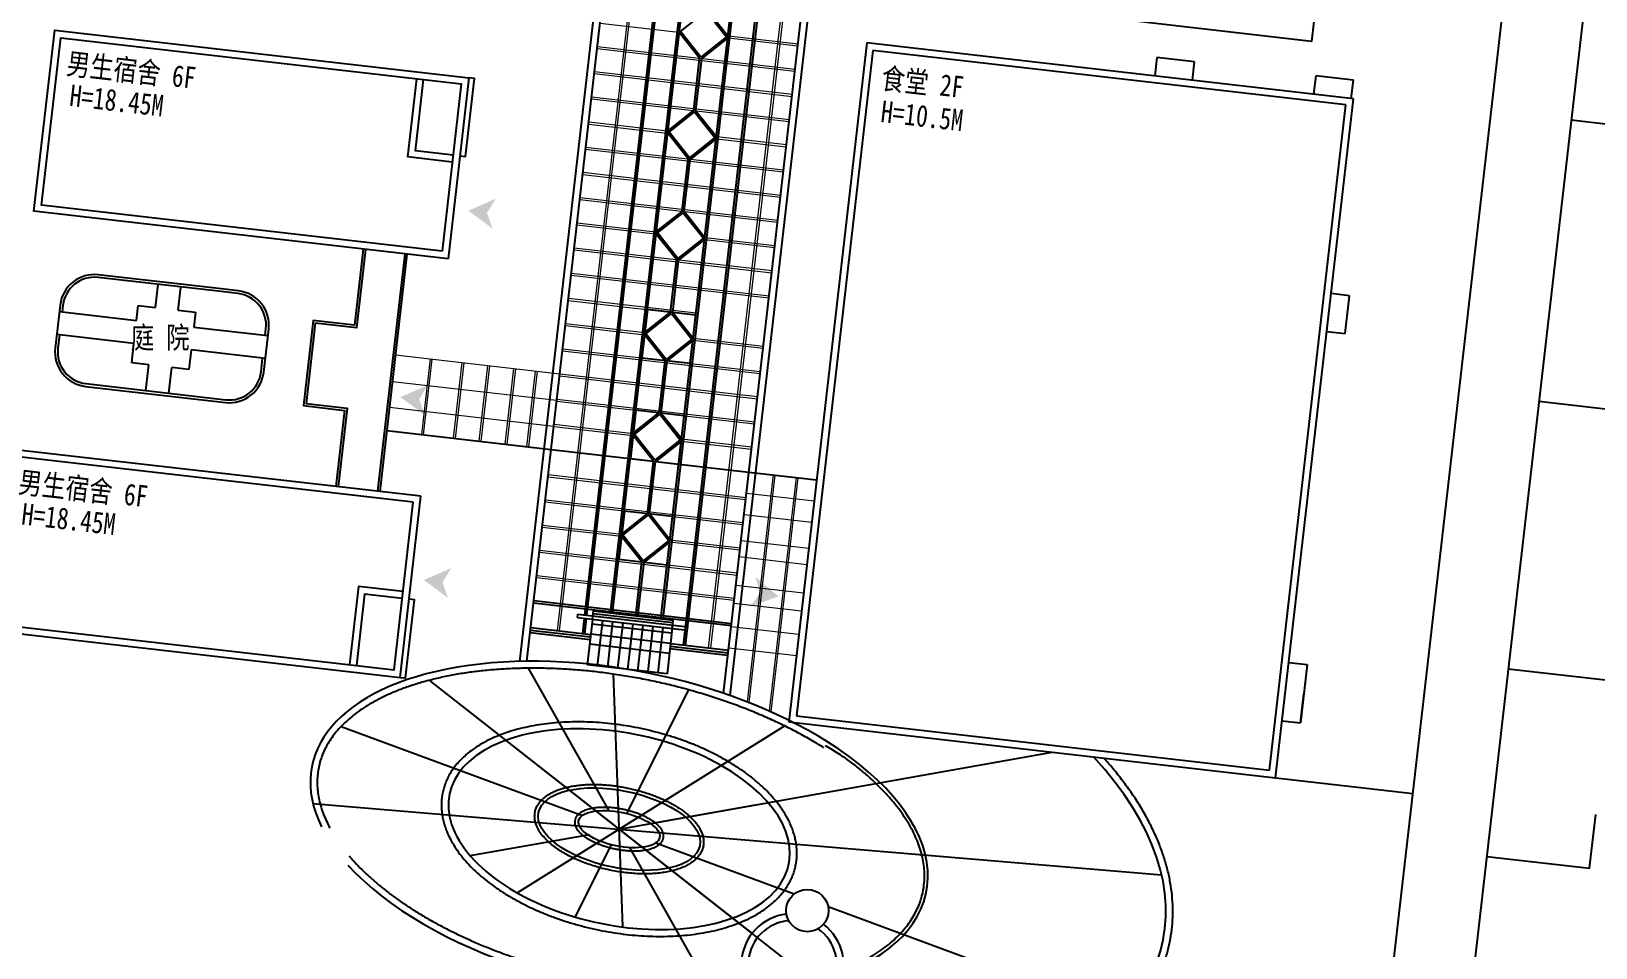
# Model space of a CAD drawing. Extents: x -534 to 560, y 572 to 1344.
# Drawn here: x 34.9 to 170.9, y 901 to 980.6 of the extents above; entities that cross this region are included whole.
import ezdxf

# ---------------------------------------------------------------- set-up
doc = ezdxf.new("R2010")
doc.units = 0
doc.header["$LTSCALE"] = 1000
doc.header["$MEASUREMENT"] = 0
doc.linetypes.add('X5', pattern=[3, 2, -1])
for name, color, linetype in [('0-场地', 5, 'Continuous'), ('DLSS', 8, 'Continuous'), ('DXPM', 7, 'Continuous'), ('E_STAIR', 3, 'Continuous'), ('pl-pudi01', 25, 'Continuous'), ('PUB_TEXT', 7, 'Continuous'), ('WALL', 2, 'Continuous'), ('建筑轮廓', 2, 'Continuous'), ('细线', 7, 'Continuous'), ('铺地', 25, 'Continuous')]:
    doc.layers.add(name, color=color, linetype=linetype)
doc.layers.add('COLUMN', color=7, linetype='Continuous', lineweight=13)
doc.styles.add('HT', font='simhei.ttf', dxfattribs={"width": 0.8})

msp = doc.modelspace()

# ---------------------------------------------------------------- hatches: boundary and pattern name
at = {"layer": '0-场地'}
for points in [[(74.497, 964.816), (75.256, 966.037), (72.874, 965.001), (74.962, 963.455)], [(68.598, 948.616), (69.358, 949.837), (66.975, 948.801), (69.064, 947.255)], [(70.627, 932.72), (71.387, 933.941), (69.004, 932.905), (71.092, 931.36)], [(98.22, 931.767), (97.395, 930.589), (99.83, 931.495), (97.828, 933.151)]]:
    msp.add_hatch(color=256, dxfattribs=at).paths.add_polyline_path(points)

# ---------------------------------------------------------------- linework, layer by layer
at = {"color": 8, "linetype": 'Continuous'}
for p, q in [((89.612, 929.547), (103.254, 1048.379)), ((89.794, 929.526), (103.436, 1048.358)), ((91.566, 927.253), (105.443, 1048.127)), ((91.749, 927.232), (105.625, 1048.106)), ((82.995, 929.863), (96.036, 1043.47)), ((83.177, 929.842), (96.219, 1043.449)), ((85.234, 930.05), (98.226, 1043.219)), ((85.416, 930.029), (98.408, 1043.198)), ((93.547, 982.338), (95.312, 980.114)), ((93.662, 982.429), (95.438, 980.192)), ((78.541, 930.936), (95.732, 928.962)), ((78.562, 931.118), (95.753, 929.144)), ((83.661, 929.491), (83.745, 930.221)), ((83.745, 930.221), (90.677, 929.425)), ((78.293, 928.777), (83.51, 928.178)), ((82.348, 929.642), (82.381, 929.934)), ((82.348, 929.642), (91.906, 928.544)), ((82.381, 929.934), (91.94, 928.836)), ((82.81, 928.258), (82.961, 929.571)), ((82.993, 928.237), (83.143, 929.55)), ((83.661, 929.491), (83.209, 925.551)), ((90.545, 928.279), (83.613, 929.075)), ((83.72, 930.002), (90.652, 929.206)), ((84.537, 929.391), (84.084, 925.45)), ((85.412, 929.29), (84.96, 925.35)), ((86.288, 929.189), (85.836, 925.249)), ((87.164, 929.089), (86.711, 925.149)), ((88.039, 928.988), (87.587, 925.048)), ((88.915, 928.888), (88.462, 924.948)), ((89.79, 928.787), (89.338, 924.847)), ((90.627, 928.987), (90.141, 924.755)), ((90.593, 928.695), (90.677, 929.425)), ((91.906, 928.544), (91.94, 928.836)), ((78.243, 928.339), (83.46, 927.74)), ((78.268, 928.558), (83.485, 927.959)), ((90.445, 927.404), (83.513, 928.2)), ((90.344, 926.528), (83.412, 927.324)), ((90.392, 926.944), (95.434, 926.365)), ((90.417, 927.163), (95.459, 926.584)), ((90.442, 927.382), (95.484, 926.803)), ((90.141, 924.755), (83.209, 925.551))]:
    msp.add_line(p, q, dxfattribs=at)
at = {"color": 99}
msp.add_line((174.866, 947.393), (165.925, 948.419), dxfattribs=at)
at = {"color": 64}
msp.add_line((172.199, 924.147), (163.256, 925.173), dxfattribs=at)
for points in [[(177.33, 968.852), (177.672, 971.832), (168.731, 972.859)], [(143.046, 915.715), (154.967, 914.346)], [(161.387, 908.891), (170.328, 907.864), (170.863, 912.522)]]:
    msp.add_lwpolyline(points, dxfattribs=at)
at = {"color": 8, "linetype": 'Continuous'}
for points in [[(88.445, 956.413), (87.963, 952.218), (92.159, 951.736), (92.641, 955.932)], [(87.44, 947.657), (86.958, 943.461), (91.154, 942.98), (91.636, 947.175)], [(86.435, 938.901), (85.953, 934.705), (90.149, 934.224), (90.63, 938.419)]]:
    msp.add_lwpolyline(points, close=True, dxfattribs=at)
at = {"layer": 'COLUMN', "color": 8, "linetype": 'Continuous'}
for p, q in [((93.755, 927.001), (107.713, 1048.584)), ((93.938, 926.981), (107.907, 1048.668)), ((80.621, 928.509), (93.847, 1043.721)), ((80.804, 928.488), (94.03, 1043.7)), ((84.321, 981.283), (91.404, 980.47)), ((84.07, 979.094), (101.261, 977.121)), ((84.091, 979.277), (101.282, 977.303)), ((95.211, 980.033), (101.512, 979.31)), ((95.232, 980.216), (101.533, 979.492)), ((83.818, 976.905), (101.01, 974.932)), ((83.839, 977.088), (101.03, 975.114)), ((83.567, 974.716), (100.758, 972.743)), ((83.588, 974.899), (100.779, 972.925)), ((83.316, 972.527), (90.399, 971.714)), ((83.337, 972.71), (90.42, 971.897)), ((94.205, 971.277), (100.507, 970.554)), ((94.226, 971.46), (100.528, 970.736)), ((83.064, 970.338), (100.256, 968.365)), ((83.085, 970.521), (100.277, 968.547)), ((82.834, 968.332), (100.025, 966.358)), ((82.813, 968.149), (100.004, 966.176)), ((82.562, 965.96), (99.753, 963.987)), ((82.583, 966.143), (99.774, 964.169)), ((82.31, 963.771), (89.393, 962.958)), ((82.331, 963.954), (89.414, 963.14)), ((82.059, 961.582), (99.25, 959.609)), ((82.08, 961.765), (99.271, 959.791)), ((93.2, 962.521), (99.502, 961.798)), ((93.221, 962.703), (99.523, 961.98)), ((81.808, 959.393), (98.999, 957.42)), ((81.829, 959.575), (99.02, 957.602)), ((81.578, 957.386), (92.662, 956.114)), ((81.557, 957.204), (92.641, 955.932)), ((81.305, 955.015), (88.194, 954.224)), ((81.326, 955.197), (88.215, 954.407)), ((92.389, 953.743), (98.497, 953.041)), ((92.41, 953.925), (98.517, 953.224)), ((66.533, 952.46), (80.824, 950.819)), ((69.541, 952.115), (68.787, 945.547)), ((69.712, 952.095), (68.958, 945.528)), ((81.054, 952.826), (98.245, 950.852)), ((81.075, 953.008), (98.266, 951.035)), ((72.32, 951.796), (71.566, 945.228)), ((72.491, 951.776), (71.737, 945.209)), ((74.551, 951.539), (73.797, 944.972)), ((74.722, 951.52), (73.968, 944.953)), ((76.797, 951.282), (76.043, 944.714)), ((76.967, 951.262), (76.214, 944.695)), ((78.683, 951.065), (77.929, 944.498)), ((78.853, 951.045), (78.1, 944.478)), ((80.803, 950.637), (97.994, 948.663)), ((80.824, 950.819), (98.015, 948.846)), ((66.27, 950.17), (80.561, 948.529)), ((66.012, 947.924), (80.303, 946.284)), ((80.551, 948.448), (97.743, 946.474)), ((80.572, 948.63), (97.764, 946.657)), ((80.321, 946.441), (87.21, 945.65)), ((80.3, 946.259), (87.189, 945.468)), ((91.405, 945.169), (97.512, 944.468)), ((91.384, 944.986), (97.491, 944.285)), ((79.797, 941.881), (96.989, 939.907)), ((79.818, 942.063), (97.01, 940.09)), ((99.364, 942.037), (97.1, 922.317)), ((99.508, 942.021), (97.24, 922.263)), ((101.353, 941.809), (99.024, 921.518)), ((101.498, 941.792), (99.163, 921.457)), ((79.546, 939.692), (96.737, 937.718)), ((79.567, 939.874), (96.758, 937.901)), ((79.295, 937.503), (86.183, 936.712)), ((79.316, 937.685), (86.204, 936.894)), ((90.379, 936.23), (96.486, 935.529)), ((90.4, 936.413), (96.507, 935.712)), ((79.044, 935.314), (96.235, 933.34)), ((79.065, 935.496), (96.256, 933.522)), ((78.792, 933.125), (95.984, 931.151)), ((78.813, 933.307), (96.004, 931.333))]:
    msp.add_line(p, q, dxfattribs=at)
for points in [[(97.051, 940.454), (102.928, 939.779)], [(96.839, 938.605), (102.716, 937.93)], [(96.58, 936.349), (102.457, 935.674)], [(96.418, 934.937), (102.295, 934.262)], [(96.135, 932.473), (102.012, 931.798)], [(95.954, 930.891), (101.831, 930.217)], [(95.722, 928.873), (101.599, 928.198)], [(95.51, 927.027), (101.387, 926.353)]]:
    msp.add_lwpolyline(points, dxfattribs=at)
at = {"layer": 'DLSS', "color": 41, "linetype": 'X5'}
for p, q in [((177.364, 1048.065), (157.395, 874.117)), ((177.364, 1048.065), (157.395, 874.117)), ((150.441, 874.915), (164.477, 997.187))]:
    msp.add_line(p, q, dxfattribs=at)
at = {"layer": 'DXPM', "color": 42}
for p, q in [((45.677, 956.579), (45.908, 958.591)), ((47.664, 956.351), (47.895, 958.363)), ((37.323, 956.224), (44.038, 955.453)), ((44.038, 955.453), (44.187, 956.75)), ((44.187, 956.75), (45.677, 956.579)), ((47.664, 956.351), (49.155, 956.18)), ((49.155, 956.18), (49.006, 954.883)), ((49.006, 954.883), (55.456, 954.143)), ((43.81, 953.466), (37.095, 954.237)), ((43.617, 951.782), (43.81, 953.466)), ((48.778, 952.896), (48.584, 951.212)), ((55.228, 952.156), (48.778, 952.896)), ((45.107, 951.611), (43.617, 951.782)), ((44.85, 949.371), (45.107, 951.611)), ((46.837, 949.143), (47.094, 951.383)), ((48.584, 951.212), (47.094, 951.383))]:
    msp.add_line(p, q, dxfattribs=at)
at = {"layer": 'E_STAIR', "color": 2}
for p, q in [((108.024, 978.92), (101.386, 921.1)), ((149.154, 974.199), (108.024, 978.92)), ((142.516, 916.378), (149.154, 974.199)), ((101.386, 921.1), (142.516, 916.378))]:
    msp.add_line(p, q, dxfattribs=at)
at = {"layer": 'pl-pudi01'}
for p, q in [((78.083, 925.245), (85.074, 912.867)), ((86.289, 902.791), (85.49, 924.731)), ((69.535, 924.154), (132.237, 875)), ((69.535, 924.154), (97.535, 902.205)), ((86.66, 912.619), (92.034, 923.362)), ((61.818, 920.193), (82.782, 912.444)), ((77.119, 905.724), (100.408, 920.278)), ((85.981, 911.262), (123.616, 917.946)), ((59.363, 913.495), (133.132, 907.306)), ((88.713, 911.747), (97.844, 913.369)), ((73.022, 908.961), (83.248, 910.777)), ((82.16, 903.625), (85.302, 909.905)), ((89.179, 910.08), (101.199, 905.637)), ((86.887, 909.657), (107.718, 872.774)), ((104.145, 904.549), (151.82, 886.928))]:
    msp.add_line(p, q, dxfattribs=at)
msp.add_circle((102.338, 904.189), 1.842, dxfattribs=at)
for radius, start, end in [(4.458, 96.71796, 52.69303), (3.858, 94.72752, 54.68347)]:
    msp.add_arc((101.043, 899.454), radius, start, end, dxfattribs=at)
for major_axis, ratio, start_param, end_param in [((-26.698, 5.511), 0.5057934, 4.0760253, 6.6573966), ((-14.754, 3.046), 0.5536517, -2.0964505, 0.3905699), ((-26.698, 5.511), 0.5057934, -3.7980346, -2.20716), ((47.263, -9.756), 0.5120433, -8.3024337, -5.6572686), ((-14.754, 3.046), 0.5536517, 0.3905699, 4.1867348), ((7.011, -1.447), 0.4680714, -3.141592653589793, 3.141592653589793), ((-26.698, 5.511), 0.5057934, 6.8862566, 8.398275)]:
    msp.add_ellipse((85.981, 911.262), major_axis=major_axis, ratio=ratio, start_param=start_param, end_param=end_param, dxfattribs=at)
msp.add_ellipse((85.981, 911.262), major_axis=(-3.52, 0.727), ratio=0.410516, dxfattribs=at)
for points, knots in [([(103.769, 918.339), (103.565, 918.468), (103.358, 918.594), (102.779, 918.941), (102.401, 919.159), (101.628, 919.585), (101.233, 919.794), (100.428, 920.203), (100.018, 920.403), (99.183, 920.793), (98.758, 920.983), (97.896, 921.353), (97.458, 921.532), (96.571, 921.881), (96.122, 922.049), (95.214, 922.375), (94.754, 922.532), (93.827, 922.835), (93.359, 922.98), (92.416, 923.258), (91.941, 923.39), (90.984, 923.643), (90.503, 923.762), (89.537, 923.989), (89.052, 924.095), (88.079, 924.294), (87.591, 924.387), (86.614, 924.559), (86.125, 924.638), (85.147, 924.782), (84.658, 924.846), (83.682, 924.962), (83.195, 925.012), (82.225, 925.098), (81.741, 925.134), (80.779, 925.192), (80.3, 925.213), (79.35, 925.241), (78.877, 925.248), (77.941, 925.246), (77.477, 925.238), (76.557, 925.208), (76.103, 925.185), (75.204, 925.125), (74.76, 925.088), (73.884, 924.999), (73.452, 924.948), (72.602, 924.831), (72.184, 924.765), (71.362, 924.62), (70.959, 924.54), (70.169, 924.368), (69.782, 924.274), (69.025, 924.075), (68.656, 923.968), (67.935, 923.743), (67.585, 923.624), (66.903, 923.373), (66.572, 923.241), (65.931, 922.967), (65.621, 922.824), (65.022, 922.526), (64.734, 922.371), (64.226, 922.078), (64.002, 921.941), (63.571, 921.66), (63.364, 921.516), (62.966, 921.222), (62.776, 921.072), (62.412, 920.765), (62.239, 920.609), (61.909, 920.29), (61.753, 920.128), (61.458, 919.799), (61.319, 919.632), (61.059, 919.294), (60.938, 919.122), (60.713, 918.774), (60.609, 918.598), (60.419, 918.242), (60.333, 918.062), (60.178, 917.699), (60.11, 917.515), (59.989, 917.143), (59.938, 916.956), (59.852, 916.577), (59.818, 916.386), (59.768, 916), (59.751, 915.806), (59.735, 915.413), (59.736, 915.215), (59.755, 914.815), (59.774, 914.614), (59.828, 914.208), (59.864, 914.003), (59.955, 913.592), (60.009, 913.384), (60.135, 912.967), (60.207, 912.758), (60.369, 912.337), (60.459, 912.125), (60.642, 911.733), (60.732, 911.554), (60.828, 911.373)], [4.0760253, 4.0760253, 4.0760253, 4.0760253, 4.1074398, 4.1074398, 4.1627155, 4.1627155, 4.2179911, 4.2179911, 4.2732667, 4.2732667, 4.3285424, 4.3285424, 4.383818, 4.383818, 4.4390937, 4.4390937, 4.4943693, 4.4943693, 4.549645, 4.549645, 4.6049206, 4.6049206, 4.6601962, 4.6601962, 4.7154719, 4.7154719, 4.7707475, 4.7707475, 4.8260232, 4.8260232, 4.8812988, 4.8812988, 4.9365745, 4.9365745, 4.9918501, 4.9918501, 5.0471257, 5.0471257, 5.1024014, 5.1024014, 5.157677, 5.157677, 5.2129527, 5.2129527, 5.2682283, 5.2682283, 5.323504, 5.323504, 5.3787796, 5.3787796, 5.4340553, 5.4340553, 5.4893309, 5.4893309, 5.5446065, 5.5446065, 5.5998822, 5.5998822, 5.6551578, 5.6551578, 5.7104335, 5.7104335, 5.7657091, 5.7657091, 5.8119071, 5.8119071, 5.8581051, 5.8581051, 5.9043031, 5.9043031, 5.9505011, 5.9505011, 5.9966991, 5.9966991, 6.0428971, 6.0428971, 6.0890951, 6.0890951, 6.1352931, 6.1352931, 6.1814912, 6.1814912, 6.2276892, 6.2276892, 6.2738872, 6.2738872, 6.3200852, 6.3200852, 6.3662832, 6.3662832, 6.4124812, 6.4124812, 6.4586792, 6.4586792, 6.5048772, 6.5048772, 6.5510752, 6.5510752, 6.5972732, 6.5972732, 6.6434712, 6.6434712, 6.6824597, 6.6824597, 6.6824597, 6.6824597]), ([(95.138, 917.322), (94.988, 917.407), (94.836, 917.49), (94.393, 917.726), (94.097, 917.876), (93.494, 918.164), (93.187, 918.303), (92.561, 918.57), (92.243, 918.698), (91.599, 918.943), (91.272, 919.06), (90.61, 919.281), (90.276, 919.386), (89.601, 919.582), (89.261, 919.675), (88.576, 919.846), (88.231, 919.925), (87.538, 920.071), (87.19, 920.137), (86.494, 920.256), (86.145, 920.309), (85.447, 920.4), (85.098, 920.439), (84.403, 920.503), (84.056, 920.528), (83.366, 920.564), (83.022, 920.575), (82.34, 920.582), (82.002, 920.579), (81.331, 920.558), (80.999, 920.541), (80.343, 920.492), (80.019, 920.46), (79.381, 920.383), (79.066, 920.337), (78.448, 920.232), (78.144, 920.173), (77.548, 920.04), (77.257, 919.966), (76.687, 919.806), (76.408, 919.719), (75.867, 919.532), (75.603, 919.431), (75.092, 919.218), (74.844, 919.104), (74.365, 918.865), (74.135, 918.738), (73.691, 918.473), (73.479, 918.335), (73.072, 918.045), (72.879, 917.894), (72.547, 917.609), (72.404, 917.478), (72.134, 917.207), (72.006, 917.068), (71.764, 916.782), (71.65, 916.636), (71.457, 916.363), (71.375, 916.237), (71.222, 915.98), (71.151, 915.85), (71.019, 915.585), (70.959, 915.451), (70.851, 915.179), (70.802, 915.041), (70.717, 914.762), (70.68, 914.621), (70.619, 914.337), (70.594, 914.193), (70.556, 913.904), (70.543, 913.759), (70.529, 913.467), (70.529, 913.32), (70.539, 913.025), (70.55, 912.877), (70.584, 912.582), (70.606, 912.433), (70.663, 912.137), (70.698, 911.989), (70.778, 911.693), (70.823, 911.545), (70.926, 911.25), (70.982, 911.103), (71.078, 910.876), (71.114, 910.795), (71.152, 910.715)], [-2.0964505, -2.0964505, -2.0964505, -2.0964505, -2.0597694, -2.0597694, -1.9908291, -1.9908291, -1.9218888, -1.9218888, -1.8529485, -1.8529485, -1.7840083, -1.7840083, -1.715068, -1.715068, -1.6461277, -1.6461277, -1.5771874, -1.5771874, -1.5082472, -1.5082472, -1.4393069, -1.4393069, -1.3703666, -1.3703666, -1.3014263, -1.3014263, -1.2324861, -1.2324861, -1.1635458, -1.1635458, -1.0946055, -1.0946055, -1.0256652, -1.0256652, -0.9567249, -0.9567249, -0.8877847, -0.8877847, -0.8188444, -0.8188444, -0.7499041, -0.7499041, -0.6809638, -0.6809638, -0.6120236, -0.6120236, -0.5430833, -0.5430833, -0.474143, -0.474143, -0.4052027, -0.4052027, -0.3491231, -0.3491231, -0.2930435, -0.2930435, -0.236964, -0.236964, -0.190654, -0.190654, -0.144344, -0.144344, -0.0980341, -0.0980341, -0.0517241, -0.0517241, -0.0054142, -0.0054142, 0.0408958, 0.0408958, 0.0872057, 0.0872057, 0.1335157, 0.1335157, 0.1798256, 0.1798256, 0.2261356, 0.2261356, 0.2724455, 0.2724455, 0.3187555, 0.3187555, 0.3650654, 0.3650654, 0.3905699, 0.3905699, 0.3905699, 0.3905699]), ([(105.477, 898.998), (105.736, 899.103), (105.988, 899.211), (106.567, 899.476), (106.89, 899.635), (107.509, 899.965), (107.807, 900.137), (108.329, 900.463), (108.557, 900.615), (108.996, 900.926), (109.207, 901.086), (109.609, 901.413), (109.8, 901.581), (110.165, 901.922), (110.338, 902.096), (110.664, 902.451), (110.817, 902.632), (111.105, 902.999), (111.239, 903.186), (111.487, 903.564), (111.601, 903.757), (111.81, 904.146), (111.904, 904.343), (112.073, 904.743), (112.148, 904.945), (112.276, 905.353), (112.331, 905.56), (112.434, 906.043), (112.475, 906.321), (112.523, 906.883), (112.529, 907.168), (112.51, 907.68), (112.49, 907.906), (112.43, 908.362), (112.389, 908.591), (112.286, 909.053), (112.224, 909.285), (112.078, 909.751), (111.995, 909.985), (111.806, 910.455), (111.701, 910.69), (111.469, 911.163), (111.343, 911.399), (111.07, 911.872), (110.922, 912.109), (110.607, 912.581), (110.439, 912.818), (110.083, 913.289), (109.895, 913.524), (109.498, 913.992), (109.29, 914.226), (108.854, 914.69), (108.627, 914.921), (108.153, 915.38), (107.907, 915.608), (107.396, 916.06), (107.131, 916.284), (106.585, 916.728), (106.302, 916.948), (105.758, 917.356), (105.499, 917.544), (103.922, 918.504)], [-3.7892556, -3.7892556, -3.7892556, -3.7892556, -3.7463497, -3.7463497, -3.688129, -3.688129, -3.6299083, -3.6299083, -3.5814095, -3.5814095, -3.5329107, -3.5329107, -3.4844119, -3.4844119, -3.435913, -3.435913, -3.3874142, -3.3874142, -3.3389154, -3.3389154, -3.2904166, -3.2904166, -3.2419178, -3.2419178, -3.1934189, -3.1934189, -3.1449201, -3.1449201, -3.0811481, -3.0811481, -3.0173762, -3.0173762, -2.9675125, -2.9675125, -2.9176488, -2.9176488, -2.8677851, -2.8677851, -2.8179213, -2.8179213, -2.7680576, -2.7680576, -2.7181939, -2.7181939, -2.6683302, -2.6683302, -2.6184665, -2.6184665, -2.5686028, -2.5686028, -2.5187391, -2.5187391, -2.4688754, -2.4688754, -2.4190117, -2.4190117, -2.369148, -2.369148, -2.3192843, -2.3192843, -2.2757788, -2.2757788, -2.2757788, -2.2757788]), ([(60.729, 893.143), (61.097, 892.967), (61.467, 892.794), (62.547, 892.3), (63.263, 891.985), (64.713, 891.372), (65.448, 891.074), (66.935, 890.496), (67.687, 890.215), (69.205, 889.673), (69.972, 889.41), (71.519, 888.905), (72.299, 888.661), (73.87, 888.194), (74.661, 887.97), (76.252, 887.543), (77.052, 887.339), (78.658, 886.953), (79.465, 886.77), (81.084, 886.425), (81.896, 886.263), (83.523, 885.961), (84.337, 885.82), (85.967, 885.562), (86.783, 885.443), (88.412, 885.228), (89.226, 885.132), (90.85, 884.962), (91.661, 884.888), (93.276, 884.763), (94.081, 884.712), (95.683, 884.633), (96.48, 884.604), (98.065, 884.571), (98.852, 884.565), (100.416, 884.577), (101.192, 884.595), (102.729, 884.652), (103.492, 884.693), (105, 884.796), (105.746, 884.859), (107.222, 885.008), (107.951, 885.094), (109.389, 885.288), (110.098, 885.396), (111.496, 885.635), (112.184, 885.766), (113.538, 886.049), (114.203, 886.201), (115.509, 886.528), (116.15, 886.702), (117.405, 887.071), (118.019, 887.266), (119.22, 887.678), (119.806, 887.894), (120.95, 888.346), (121.507, 888.583), (122.59, 889.076), (123.116, 889.332), (124.137, 889.864), (124.631, 890.139), (125.586, 890.709), (126.047, 891.004), (126.934, 891.611), (127.36, 891.923), (128.176, 892.566), (128.566, 892.896), (129.31, 893.573), (129.663, 893.92), (130.331, 894.63), (130.646, 894.993), (131.18, 895.663), (131.405, 895.967), (131.83, 896.585), (132.03, 896.899), (132.402, 897.535), (132.575, 897.857), (132.894, 898.51), (133.039, 898.841), (133.303, 899.51), (133.421, 899.848), (133.63, 900.531), (133.72, 900.875), (133.873, 901.571), (133.935, 901.922), (134.032, 902.628), (134.066, 902.984), (134.106, 903.7), (134.111, 904.06), (134.095, 904.784), (134.072, 905.148), (134, 905.877), (133.949, 906.244), (133.821, 906.978), (133.742, 907.346), (133.558, 908.084), (133.453, 908.453), (133.214, 909.193), (133.081, 909.563), (132.789, 910.303), (132.629, 910.673), (132.283, 911.412), (132.097, 911.781), (131.699, 912.519), (131.486, 912.887), (131.036, 913.621), (130.799, 913.988), (130.298, 914.718), (130.035, 915.082), (129.485, 915.807), (129.198, 916.168), (128.647, 916.829), (128.387, 917.13), (128.119, 917.429)], [-8.3024337, -8.3024337, -8.3024337, -8.3024337, -8.2753528, -8.2753528, -8.2242298, -8.2242298, -8.1731068, -8.1731068, -8.1219838, -8.1219838, -8.0708608, -8.0708608, -8.0197378, -8.0197378, -7.9686148, -7.9686148, -7.9174918, -7.9174918, -7.8663687, -7.8663687, -7.8152457, -7.8152457, -7.7641227, -7.7641227, -7.7129997, -7.7129997, -7.6618767, -7.6618767, -7.6107537, -7.6107537, -7.5596307, -7.5596307, -7.5085077, -7.5085077, -7.4573847, -7.4573847, -7.4062617, -7.4062617, -7.3551387, -7.3551387, -7.3040157, -7.3040157, -7.2528927, -7.2528927, -7.2017697, -7.2017697, -7.1506467, -7.1506467, -7.0995237, -7.0995237, -7.0484007, -7.0484007, -6.9972777, -6.9972777, -6.9461547, -6.9461547, -6.8950317, -6.8950317, -6.8439087, -6.8439087, -6.7927857, -6.7927857, -6.7416627, -6.7416627, -6.6905397, -6.6905397, -6.6394167, -6.6394167, -6.5882937, -6.5882937, -6.5371706, -6.5371706, -6.4959014, -6.4959014, -6.4546322, -6.4546322, -6.413363, -6.413363, -6.3720938, -6.3720938, -6.3308246, -6.3308246, -6.2895554, -6.2895554, -6.2482862, -6.2482862, -6.207017, -6.207017, -6.1657478, -6.1657478, -6.1244786, -6.1244786, -6.0832093, -6.0832093, -6.0419401, -6.0419401, -6.0006709, -6.0006709, -5.9594017, -5.9594017, -5.9181325, -5.9181325, -5.8768633, -5.8768633, -5.8355941, -5.8355941, -5.7943249, -5.7943249, -5.7530557, -5.7530557, -5.7117865, -5.7117865, -5.6771524, -5.6771524, -5.6771524, -5.6771524]), ([(71.152, 910.715), (71.208, 910.594), (71.268, 910.474), (71.445, 910.14), (71.57, 909.927), (71.841, 909.505), (71.988, 909.296), (72.302, 908.883), (72.47, 908.678), (72.826, 908.275), (73.014, 908.076), (73.409, 907.683), (73.616, 907.49), (74.048, 907.11), (74.273, 906.923), (74.741, 906.557), (74.983, 906.378), (75.484, 906.027), (75.743, 905.855), (76.274, 905.521), (76.548, 905.358), (77.108, 905.041), (77.395, 904.888), (77.982, 904.59), (78.281, 904.447), (78.891, 904.17), (79.201, 904.037), (79.832, 903.781), (80.152, 903.659), (80.801, 903.426), (81.129, 903.315), (81.792, 903.106), (82.128, 903.007), (82.803, 902.823), (83.143, 902.737), (83.828, 902.577), (84.172, 902.504), (84.862, 902.37), (85.208, 902.31), (85.902, 902.203), (86.249, 902.157), (86.941, 902.077), (87.287, 902.044), (87.977, 901.992), (88.32, 901.972), (89.003, 901.948), (89.343, 901.943), (90.017, 901.946), (90.351, 901.955), (91.012, 901.986), (91.339, 902.009), (91.984, 902.068), (92.303, 902.105), (92.931, 902.192), (93.239, 902.243), (93.846, 902.357), (94.144, 902.422), (94.726, 902.564), (95.012, 902.641), (95.568, 902.81), (95.84, 902.901), (96.368, 903.097), (96.625, 903.201), (97.122, 903.422), (97.363, 903.539), (97.827, 903.786), (98.05, 903.915), (98.479, 904.187), (98.684, 904.329), (99.075, 904.625), (99.261, 904.779), (99.576, 905.065), (99.708, 905.194), (99.96, 905.461), (100.079, 905.598), (100.304, 905.879), (100.409, 906.022), (100.605, 906.316), (100.695, 906.466), (100.846, 906.743), (100.909, 906.87), (101.024, 907.126), (101.077, 907.257), (101.171, 907.52), (101.213, 907.653), (101.285, 907.922), (101.316, 908.058), (101.367, 908.332), (101.387, 908.469), (101.416, 908.747), (101.425, 908.887), (101.433, 909.167), (101.431, 909.308), (101.416, 909.59), (101.403, 909.731), (101.367, 910.015), (101.343, 910.156), (101.286, 910.44), (101.252, 910.582), (101.173, 910.865), (101.129, 911.006), (101.03, 911.288), (100.976, 911.429), (100.857, 911.709), (100.792, 911.849), (100.654, 912.127), (100.58, 912.266), (100.371, 912.631), (100.229, 912.857), (99.918, 913.304), (99.751, 913.525), (99.392, 913.962), (99.201, 914.178), (98.797, 914.603), (98.584, 914.812), (98.136, 915.223), (97.901, 915.425), (97.412, 915.821), (97.158, 916.015), (96.63, 916.393), (96.357, 916.578), (95.794, 916.938), (95.503, 917.114), (95.183, 917.296), (95.16, 917.309), (95.138, 917.322)], [0.3905699, 0.3905699, 0.3905699, 0.3905699, 0.4289093, 0.4289093, 0.4974192, 0.4974192, 0.5659292, 0.5659292, 0.6344391, 0.6344391, 0.7029491, 0.7029491, 0.771459, 0.771459, 0.839969, 0.839969, 0.9084789, 0.9084789, 0.9769889, 0.9769889, 1.0454988, 1.0454988, 1.1140088, 1.1140088, 1.1825187, 1.1825187, 1.2510287, 1.2510287, 1.3195386, 1.3195386, 1.3880486, 1.3880486, 1.4565585, 1.4565585, 1.5250685, 1.5250685, 1.5935784, 1.5935784, 1.6620883, 1.6620883, 1.7305983, 1.7305983, 1.7991082, 1.7991082, 1.8676182, 1.8676182, 1.9361281, 1.9361281, 2.0046381, 2.0046381, 2.073148, 2.073148, 2.141658, 2.141658, 2.2101679, 2.2101679, 2.2786779, 2.2786779, 2.3471878, 2.3471878, 2.4156978, 2.4156978, 2.4842077, 2.4842077, 2.5527177, 2.5527177, 2.6212276, 2.6212276, 2.6897376, 2.6897376, 2.7582475, 2.7582475, 2.8124671, 2.8124671, 2.8666868, 2.8666868, 2.9209064, 2.9209064, 2.975126, 2.975126, 3.0194346, 3.0194346, 3.0637432, 3.0637432, 3.1080518, 3.1080518, 3.1523603, 3.1523603, 3.1966689, 3.1966689, 3.2409775, 3.2409775, 3.2852861, 3.2852861, 3.3295947, 3.3295947, 3.3739032, 3.3739032, 3.4182118, 3.4182118, 3.4625204, 3.4625204, 3.506829, 3.506829, 3.5511376, 3.5511376, 3.5954461, 3.5954461, 3.6686668, 3.6686668, 3.7418874, 3.7418874, 3.8151081, 3.8151081, 3.8883287, 3.8883287, 3.9615494, 3.9615494, 4.03477, 4.03477, 4.1079907, 4.1079907, 4.1812113, 4.1812113, 4.1867348, 4.1867348, 4.1867348, 4.1867348]), ([(78.676, 912.77), (78.665, 912.719), (78.657, 912.668), (78.644, 912.565), (78.64, 912.513), (78.636, 912.408), (78.637, 912.356), (78.641, 912.251), (78.645, 912.198), (78.658, 912.093), (78.667, 912.04), (78.687, 911.935), (78.7, 911.882), (78.729, 911.777), (78.745, 911.724), (78.782, 911.62), (78.802, 911.567), (78.858, 911.435), (78.896, 911.356), (78.98, 911.198), (79.027, 911.119), (79.128, 910.963), (79.182, 910.886), (79.299, 910.732), (79.361, 910.656), (79.525, 910.467), (79.632, 910.355), (79.862, 910.135), (79.984, 910.027), (80.244, 909.814), (80.382, 909.709), (80.67, 909.505), (80.821, 909.405), (81.136, 909.211), (81.3, 909.116), (81.639, 908.932), (81.814, 908.844), (82.175, 908.672), (82.36, 908.589), (82.739, 908.431), (82.933, 908.355), (83.328, 908.211), (83.529, 908.143), (83.937, 908.014), (84.144, 907.954), (84.562, 907.842), (84.773, 907.79), (85.197, 907.695), (85.411, 907.651), (85.838, 907.574), (86.053, 907.54), (86.481, 907.481), (86.694, 907.457), (87.119, 907.417), (87.33, 907.402), (87.749, 907.381), (87.956, 907.376), (88.365, 907.375), (88.566, 907.379), (88.962, 907.398), (89.157, 907.412), (89.538, 907.451), (89.724, 907.475), (90.087, 907.532), (90.263, 907.566), (90.604, 907.643), (90.77, 907.686), (91.088, 907.782), (91.241, 907.835), (91.534, 907.95), (91.674, 908.012), (91.939, 908.145), (92.064, 908.217), (92.27, 908.349), (92.353, 908.408), (92.511, 908.532), (92.585, 908.596), (92.71, 908.716), (92.762, 908.77), (92.86, 908.882), (92.906, 908.94), (92.991, 909.058), (93.03, 909.119), (93.102, 909.243), (93.134, 909.307), (93.187, 909.426), (93.208, 909.481), (93.246, 909.593), (93.262, 909.65), (93.288, 909.764), (93.299, 909.822), (93.315, 909.939), (93.32, 909.998), (93.325, 910.116), (93.325, 910.175), (93.319, 910.294), (93.313, 910.354), (93.297, 910.473), (93.286, 910.533), (93.259, 910.653), (93.243, 910.712), (93.206, 910.831), (93.185, 910.891), (93.138, 911.009), (93.112, 911.068), (93.056, 911.186), (93.026, 911.244), (92.94, 911.397), (92.881, 911.491), (92.752, 911.677), (92.682, 911.769), (92.53, 911.952), (92.449, 912.042), (92.277, 912.221), (92.185, 912.309), (91.993, 912.483), (91.891, 912.569), (91.679, 912.739), (91.568, 912.822), (91.338, 912.986), (91.219, 913.066), (90.971, 913.224), (90.843, 913.302), (90.58, 913.453), (90.445, 913.526), (90.167, 913.67), (90.024, 913.74), (89.733, 913.876), (89.584, 913.942), (89.281, 914.069), (89.126, 914.131), (88.812, 914.249), (88.653, 914.305), (88.331, 914.414), (88.167, 914.466), (87.837, 914.564), (87.67, 914.611), (87.335, 914.698), (87.166, 914.739), (86.826, 914.816), (86.655, 914.852), (86.313, 914.917), (86.141, 914.946), (85.798, 915), (85.626, 915.024), (85.284, 915.065), (85.114, 915.083), (84.774, 915.112), (84.605, 915.123), (84.27, 915.14), (84.104, 915.145), (83.774, 915.15), (83.611, 915.149), (83.289, 915.14), (83.13, 915.133), (82.817, 915.112), (82.663, 915.099), (82.36, 915.065), (82.212, 915.045), (81.921, 914.999), (81.779, 914.973), (81.501, 914.915), (81.366, 914.883), (81.103, 914.812), (80.975, 914.774), (80.728, 914.691), (80.608, 914.647), (80.378, 914.552), (80.267, 914.502), (80.054, 914.395), (79.952, 914.339), (79.758, 914.22), (79.666, 914.158), (79.492, 914.027), (79.411, 913.959), (79.278, 913.835), (79.224, 913.78), (79.123, 913.668), (79.076, 913.61), (78.988, 913.492), (78.947, 913.431), (78.873, 913.306), (78.84, 913.242), (78.785, 913.123), (78.763, 913.068), (78.724, 912.957), (78.707, 912.9), (78.686, 912.819), (78.681, 912.794), (78.676, 912.77)], [-3.1415927, -3.1415927, -3.1415927, -3.1415927, -3.1025845, -3.1025845, -3.0635764, -3.0635764, -3.0245683, -3.0245683, -2.9855602, -2.9855602, -2.9465521, -2.9465521, -2.907544, -2.907544, -2.8685359, -2.8685359, -2.8295278, -2.8295278, -2.7697785, -2.7697785, -2.7100292, -2.7100292, -2.6502798, -2.6502798, -2.5905305, -2.5905305, -2.5011081, -2.5011081, -2.4116857, -2.4116857, -2.3222633, -2.3222633, -2.2328409, -2.2328409, -2.1434185, -2.1434185, -2.0539961, -2.0539961, -1.9645737, -1.9645737, -1.8751513, -1.8751513, -1.7857289, -1.7857289, -1.6963065, -1.6963065, -1.6068841, -1.6068841, -1.5174617, -1.5174617, -1.4280393, -1.4280393, -1.3386169, -1.3386169, -1.2491945, -1.2491945, -1.1597721, -1.1597721, -1.0703497, -1.0703497, -0.9809273, -0.9809273, -0.8915049, -0.8915049, -0.8020825, -0.8020825, -0.7126601, -0.7126601, -0.6232377, -0.6232377, -0.5338153, -0.5338153, -0.4443929, -0.4443929, -0.3778638, -0.3778638, -0.3113348, -0.3113348, -0.2586265, -0.2586265, -0.2059182, -0.2059182, -0.1532099, -0.1532099, -0.1005016, -0.1005016, -0.0562953, -0.0562953, -0.012089, -0.012089, 0.0321172, 0.0321172, 0.0763235, 0.0763235, 0.1205298, 0.1205298, 0.1647361, 0.1647361, 0.2089423, 0.2089423, 0.2531486, 0.2531486, 0.2973549, 0.2973549, 0.3415612, 0.3415612, 0.3857674, 0.3857674, 0.4574052, 0.4574052, 0.5290429, 0.5290429, 0.6006806, 0.6006806, 0.6723184, 0.6723184, 0.7439561, 0.7439561, 0.8155938, 0.8155938, 0.8872315, 0.8872315, 0.9588693, 0.9588693, 1.030507, 1.030507, 1.1021447, 1.1021447, 1.1737825, 1.1737825, 1.2454202, 1.2454202, 1.3170579, 1.3170579, 1.3886956, 1.3886956, 1.4603334, 1.4603334, 1.5319711, 1.5319711, 1.6036088, 1.6036088, 1.6752466, 1.6752466, 1.7468843, 1.7468843, 1.818522, 1.818522, 1.8901597, 1.8901597, 1.9617975, 1.9617975, 2.0334352, 2.0334352, 2.1050729, 2.1050729, 2.1767106, 2.1767106, 2.2483484, 2.2483484, 2.3199861, 2.3199861, 2.3916238, 2.3916238, 2.4632616, 2.4632616, 2.5348993, 2.5348993, 2.606537, 2.606537, 2.6781747, 2.6781747, 2.7498125, 2.7498125, 2.8214502, 2.8214502, 2.8746653, 2.8746653, 2.9278805, 2.9278805, 2.9810956, 2.9810956, 3.0343107, 3.0343107, 3.0786019, 3.0786019, 3.122893, 3.122893, 3.1415927, 3.1415927, 3.1415927, 3.1415927]), ([(82.167, 912.049), (82.167, 912.049), (82.167, 912.049), (82.162, 912.022), (82.157, 911.995), (82.151, 911.94), (82.149, 911.912), (82.148, 911.857), (82.149, 911.83), (82.152, 911.774), (82.155, 911.747), (82.163, 911.692), (82.169, 911.665), (82.181, 911.611), (82.189, 911.584), (82.206, 911.531), (82.215, 911.504), (82.236, 911.452), (82.247, 911.426), (82.271, 911.374), (82.285, 911.349), (82.319, 911.286), (82.342, 911.249), (82.39, 911.176), (82.416, 911.14), (82.472, 911.069), (82.501, 911.034), (82.563, 910.965), (82.595, 910.931), (82.663, 910.863), (82.699, 910.83), (82.788, 910.75), (82.844, 910.704), (82.96, 910.613), (83.021, 910.568), (83.149, 910.481), (83.215, 910.438), (83.353, 910.354), (83.424, 910.313), (83.571, 910.233), (83.647, 910.193), (83.803, 910.117), (83.883, 910.08), (84.047, 910.008), (84.131, 909.973), (84.302, 909.905), (84.389, 909.872), (84.566, 909.81), (84.656, 909.779), (84.874, 909.71), (85.003, 909.673), (85.265, 909.603), (85.398, 909.572), (85.664, 909.514), (85.798, 909.488), (86.066, 909.442), (86.201, 909.422), (86.467, 909.39), (86.6, 909.376), (86.863, 909.357), (86.993, 909.35), (87.248, 909.344), (87.374, 909.344), (87.62, 909.352), (87.74, 909.359), (87.951, 909.378), (88.043, 909.389), (88.222, 909.415), (88.309, 909.43), (88.477, 909.465), (88.559, 909.485), (88.716, 909.529), (88.792, 909.554), (88.922, 909.602), (88.977, 909.625), (89.084, 909.674), (89.135, 909.7), (89.226, 909.751), (89.265, 909.775), (89.341, 909.826), (89.378, 909.853), (89.442, 909.905), (89.469, 909.93), (89.522, 909.98), (89.547, 910.007), (89.595, 910.062), (89.617, 910.09), (89.655, 910.144), (89.671, 910.17), (89.702, 910.222), (89.716, 910.248), (89.741, 910.303), (89.752, 910.331), (89.772, 910.387), (89.78, 910.416), (89.794, 910.474), (89.8, 910.504), (89.808, 910.563), (89.811, 910.593), (89.813, 910.653), (89.813, 910.683), (89.81, 910.743), (89.807, 910.773), (89.798, 910.832), (89.792, 910.862), (89.778, 910.921), (89.77, 910.95), (89.751, 911.008), (89.74, 911.036), (89.717, 911.093), (89.704, 911.121), (89.676, 911.177), (89.661, 911.204), (89.629, 911.259), (89.612, 911.286), (89.568, 911.352), (89.539, 911.392), (89.477, 911.47), (89.444, 911.508), (89.375, 911.584), (89.338, 911.622), (89.261, 911.696), (89.221, 911.732), (89.137, 911.804), (89.093, 911.84), (89.002, 911.91), (88.955, 911.945), (88.838, 912.027), (88.766, 912.074), (88.616, 912.166), (88.538, 912.211), (88.377, 912.298), (88.294, 912.341), (88.122, 912.424), (88.034, 912.464), (87.853, 912.542), (87.761, 912.58), (87.572, 912.652), (87.476, 912.687), (87.28, 912.753), (87.18, 912.785), (86.979, 912.845), (86.877, 912.873), (86.672, 912.926), (86.568, 912.951), (86.36, 912.997), (86.255, 913.018), (86.014, 913.063), (85.879, 913.085), (85.608, 913.122), (85.473, 913.137), (85.205, 913.161), (85.073, 913.169), (84.812, 913.179), (84.683, 913.18), (84.432, 913.176), (84.309, 913.171), (84.092, 913.155), (83.998, 913.145), (83.814, 913.121), (83.725, 913.107), (83.552, 913.074), (83.467, 913.055), (83.305, 913.013), (83.227, 912.989), (83.092, 912.942), (83.034, 912.92), (82.922, 912.872), (82.869, 912.846), (82.774, 912.796), (82.732, 912.771), (82.652, 912.72), (82.613, 912.693), (82.546, 912.641), (82.517, 912.617), (82.461, 912.566), (82.435, 912.539), (82.385, 912.484), (82.361, 912.456), (82.321, 912.402), (82.304, 912.377), (82.272, 912.325), (82.257, 912.298), (82.23, 912.244), (82.218, 912.216), (82.197, 912.159), (82.187, 912.131), (82.175, 912.084), (82.171, 912.067), (82.167, 912.049)], [0, 0, 0, 0, 0.0093847, 0.0187695, 0.037539, 0.037539, 0.075078, 0.075078, 0.112617, 0.112617, 0.150156, 0.150156, 0.187695, 0.187695, 0.2252339, 0.2252339, 0.2627729, 0.2627729, 0.3003119, 0.3003119, 0.3378509, 0.3378509, 0.3934887, 0.3934887, 0.4491265, 0.4491265, 0.5047643, 0.5047643, 0.5604021, 0.5604021, 0.6160399, 0.6160399, 0.6948907, 0.6948907, 0.7737414, 0.7737414, 0.8525922, 0.8525922, 0.931443, 0.931443, 1.0102937, 1.0102937, 1.0891445, 1.0891445, 1.1679953, 1.1679953, 1.246846, 1.246846, 1.3256968, 1.3256968, 1.4357728, 1.4357728, 1.5458488, 1.5458488, 1.6559248, 1.6559248, 1.7660008, 1.7660008, 1.8760768, 1.8760768, 1.9861527, 1.9861527, 2.0962287, 2.0962287, 2.2063047, 2.2063047, 2.2949728, 2.2949728, 2.3836409, 2.3836409, 2.4723091, 2.4723091, 2.5609772, 2.5609772, 2.6311315, 2.6311315, 2.7012857, 2.7012857, 2.759872, 2.759872, 2.8184583, 2.8184583, 2.8671842, 2.8671842, 2.9159101, 2.9159101, 2.964636, 2.964636, 3.0054165, 3.0054165, 3.046197, 3.046197, 3.0869775, 3.0869775, 3.127758, 3.127758, 3.1685385, 3.1685385, 3.209319, 3.209319, 3.2500995, 3.2500995, 3.29088, 3.29088, 3.3316605, 3.3316605, 3.372441, 3.372441, 3.4132215, 3.4132215, 3.454002, 3.454002, 3.4947825, 3.4947825, 3.535563, 3.535563, 3.5967881, 3.5967881, 3.6580131, 3.6580131, 3.7192382, 3.7192382, 3.7804632, 3.7804632, 3.8416883, 3.8416883, 3.9029133, 3.9029133, 3.989055, 3.989055, 4.0751967, 4.0751967, 4.1613384, 4.1613384, 4.2474801, 4.2474801, 4.3336218, 4.3336218, 4.4197635, 4.4197635, 4.5059052, 4.5059052, 4.5920468, 4.5920468, 4.6781885, 4.6781885, 4.7643302, 4.7643302, 4.8757668, 4.8757668, 4.9872034, 4.9872034, 5.09864, 5.09864, 5.2100766, 5.2100766, 5.3215132, 5.3215132, 5.4112141, 5.4112141, 5.5009151, 5.5009151, 5.590616, 5.590616, 5.6803169, 5.6803169, 5.7521145, 5.7521145, 5.823912, 5.823912, 5.8842067, 5.8842067, 5.9445013, 5.9445013, 5.9944015, 5.9944015, 6.0443017, 6.0443017, 6.0942018, 6.0942018, 6.1353784, 6.1353784, 6.1765549, 6.1765549, 6.2177314, 6.2177314, 6.2589079, 6.2589079, 6.2831853, 6.2831853, 6.2831853, 6.2831853]), ([(62.504, 908.948), (62.572, 908.867), (62.641, 908.787), (62.899, 908.494), (63.095, 908.282), (63.503, 907.86), (63.715, 907.649), (64.155, 907.231), (64.384, 907.024), (64.856, 906.611), (65.1, 906.406), (65.603, 906), (65.862, 905.799), (66.395, 905.4), (66.668, 905.202), (67.229, 904.812), (67.517, 904.619), (68.105, 904.238), (68.406, 904.049), (69.02, 903.678), (69.334, 903.496), (69.972, 903.136), (70.298, 902.959), (70.96, 902.611), (71.296, 902.44), (71.98, 902.105), (72.327, 901.94), (73.031, 901.619), (73.388, 901.461), (74.11, 901.154), (74.476, 901.004), (75.216, 900.711), (75.59, 900.569), (76.345, 900.292), (76.726, 900.157), (77.495, 899.896), (77.883, 899.77), (78.664, 899.526), (79.057, 899.409), (79.849, 899.182), (80.247, 899.073), (81.047, 898.864), (81.449, 898.765), (82.256, 898.574), (82.661, 898.484), (83.473, 898.312), (83.881, 898.231), (84.696, 898.078), (85.105, 898.007), (85.922, 897.874), (86.331, 897.812), (87.148, 897.698), (87.556, 897.647), (88.371, 897.553), (88.778, 897.512), (89.59, 897.438), (89.994, 897.407), (90.8, 897.354), (91.201, 897.332), (92, 897.3), (92.397, 897.289), (93.186, 897.277), (93.579, 897.276), (94.357, 897.284), (94.744, 897.293), (95.51, 897.322), (95.889, 897.342), (96.536, 897.384), (96.806, 897.404), (97.072, 897.427)], [6.8570445, 6.8570445, 6.8570445, 6.8570445, 6.8744612, 6.8744612, 6.9206592, 6.9206592, 6.9668572, 6.9668572, 7.0130552, 7.0130552, 7.0592532, 7.0592532, 7.1054512, 7.1054512, 7.1516492, 7.1516492, 7.1978472, 7.1978472, 7.2440452, 7.2440452, 7.2902432, 7.2902432, 7.3364413, 7.3364413, 7.3826393, 7.3826393, 7.4288373, 7.4288373, 7.4750353, 7.4750353, 7.5212333, 7.5212333, 7.5674313, 7.5674313, 7.6136293, 7.6136293, 7.6598273, 7.6598273, 7.7060253, 7.7060253, 7.7522233, 7.7522233, 7.7984213, 7.7984213, 7.8446193, 7.8446193, 7.8908173, 7.8908173, 7.9370153, 7.9370153, 7.9832133, 7.9832133, 8.0294113, 8.0294113, 8.0756093, 8.0756093, 8.1218073, 8.1218073, 8.1680053, 8.1680053, 8.2142033, 8.2142033, 8.2604013, 8.2604013, 8.3065993, 8.3065993, 8.3527973, 8.3527973, 8.386102, 8.386102, 8.386102, 8.386102])]:
    msp.add_open_spline(points, degree=3, knots=knots, dxfattribs=at)
at = {"layer": 'WALL', "ltscale": 10}
for p, q in [((132.714, 978.3), (132.532, 976.711)), ((135.993, 977.924), (132.714, 978.3)), ((135.81, 976.334), (135.993, 977.924)), ((146.524, 976.715), (146.341, 975.126)), ((149.802, 976.339), (146.524, 976.715)), ((72.648, 969.936), (73.373, 976.254)), ((149.62, 974.749), (149.802, 976.339)), ((149.463, 957.605), (147.874, 957.788)), ((149.087, 954.327), (149.463, 957.605)), ((147.497, 954.509), (149.087, 954.327)), ((144.196, 925.748), (145.785, 925.566)), ((144.196, 925.748), (145.785, 925.566)), ((145.785, 925.566), (145.204, 920.499)), ((145.785, 925.566), (145.494, 923.032)), ((145.204, 920.499), (145.494, 923.032)), ((143.614, 920.681), (145.204, 920.499))]:
    msp.add_line(p, q, dxfattribs=at)
for points in [[(70.589, 961.475), (35.778, 965.471), (37.448, 980.016), (72.259, 976.02)], [(68.085, 939.658), (33.273, 943.655), (31.604, 929.11), (66.415, 925.114)]]:
    msp.add_lwpolyline(points, close=True, dxfattribs=at)
for points in [[(71.479, 969.224), (67.604, 969.669), (68.384, 976.464)], [(71.547, 969.82), (68.269, 970.197), (68.98, 976.396)], [(72.143, 969.752), (72.62, 969.697), (73.4, 976.492), (72.923, 976.547)], [(63.924, 961.636), (63.142, 954.821), (59.565, 955.232), (58.762, 948.238), (62.339, 947.827), (61.556, 941.012)], [(67.342, 961.244), (64.974, 940.619)], [(67.195, 931.909), (63.321, 932.354), (62.54, 925.559)], [(67.127, 931.313), (63.848, 931.69), (63.137, 925.49)], [(66.943, 924.449), (67.42, 924.395), (68.2, 931.19), (67.723, 931.245)]]:
    msp.add_lwpolyline(points, dxfattribs=at)
at = {"layer": '建筑轮廓', "color": 2}
for p, q in [((107.496, 979.585), (100.722, 920.572)), ((149.818, 974.726), (107.496, 979.585)), ((143.044, 915.714), (149.818, 974.726)), ((100.722, 920.572), (143.044, 915.714))]:
    msp.add_line(p, q, dxfattribs=at)
for points in [[(71.117, 960.811), (35.113, 964.944), (36.92, 980.68), (72.923, 976.547)], [(68.749, 940.186), (32.746, 944.319), (30.939, 928.583), (66.943, 924.449)]]:
    msp.add_lwpolyline(points, close=True, dxfattribs=at)
for points in [[(63.725, 961.659), (62.966, 955.043), (59.389, 955.453), (58.541, 948.062), (62.117, 947.651), (61.358, 941.035)], [(67.54, 961.221), (65.173, 940.597)]]:
    msp.add_lwpolyline(points, dxfattribs=at)
at = {"layer": '细线', "color": 62, "ltscale": 0.9}
for p, q in [((50.628, 958.049), (40.684, 959.191)), ((50.655, 958.287), (40.711, 959.429)), ((52.855, 957.793), (50.628, 958.049)), ((52.883, 958.032), (50.655, 958.287)), ((37.388, 956.791), (36.96, 953.055)), ((37.627, 956.763), (37.562, 956.197)), ((55.092, 950.974), (55.521, 954.709)), ((55.217, 954.17), (55.282, 954.736)), ((37.334, 954.21), (37.198, 953.028)), ((54.854, 951.001), (54.989, 952.183)), ((39.598, 949.733), (51.77, 948.335)), ((39.625, 949.971), (51.797, 948.574)), ((51.77, 948.335), (51.77, 948.335)), ((51.797, 948.574), (51.797, 948.574))]:
    msp.add_line(p, q, dxfattribs=at)
for centre, major_axis, start_param, end_param in [((40.369, 956.449), (-2.121, 2.121), -0.899697, 0.6710875), ((40.369, 956.449), (1.952, 1.952), 0.6710994, 2.2418839), ((52.54, 955.051), (1.952, 1.952), 5.3834883, 6.9542847), ((52.54, 955.051), (-2.121, 2.121), 3.812692, 5.3834883), ((39.94, 952.713), (2.121, 2.121), 2.2418839, 3.812692), ((39.94, 952.713), (-1.952, 1.952), 0.6710875, 2.2418957), ((52.112, 951.316), (-2.121, 2.121), 2.2418957, 3.812692), ((52.112, 951.316), (-1.952, 1.952), 2.2418957, 3.812692)]:
    msp.add_ellipse(centre, major_axis=major_axis, ratio=1, start_param=start_param, end_param=end_param, dxfattribs=at)
at = {"layer": '铺地'}
for p, q in [((95.636, 922.861), (110.299, 1050.59)), ((95.055, 923.062), (109.556, 1049.383)), ((77.351, 925.833), (90.923, 1044.057)), ((77.956, 925.844), (91.519, 1043.989)), ((91.323, 980.572), (93.547, 982.338)), ((92.974, 978.257), (91.208, 980.481)), ((93.089, 978.348), (91.323, 980.572)), ((95.312, 980.114), (93.089, 978.348)), ((95.417, 980.01), (93.18, 978.233)), ((92.44, 973.501), (93.008, 978.45)), ((92.622, 973.48), (93.19, 978.429)), ((90.227, 971.931), (92.45, 973.697)), ((92.657, 973.673), (94.433, 971.436)), ((90.318, 971.816), (92.542, 973.581)), ((92.542, 973.581), (94.307, 971.358)), ((91.969, 969.501), (90.203, 971.724)), ((92.084, 969.592), (90.318, 971.816)), ((94.307, 971.358), (92.084, 969.592)), ((94.412, 971.253), (92.175, 969.477)), ((91.435, 964.745), (92.003, 969.694)), ((91.617, 964.724), (92.185, 969.673)), ((89.221, 963.175), (91.445, 964.94)), ((89.313, 963.06), (91.536, 964.825)), ((91.536, 964.825), (93.302, 962.602)), ((91.651, 964.917), (93.428, 962.68)), ((90.963, 960.745), (89.198, 962.968)), ((91.078, 960.836), (89.313, 963.06)), ((93.302, 962.602), (91.078, 960.836)), ((93.407, 962.497), (91.17, 960.721)), ((90.452, 956.183), (90.998, 960.938)), ((90.634, 956.162), (91.18, 960.917)), ((88.216, 954.419), (90.44, 956.184)), ((88.307, 954.304), (90.531, 956.069)), ((90.531, 956.069), (92.297, 953.846)), ((90.646, 956.161), (92.422, 953.924)), ((89.958, 951.989), (88.192, 954.212)), ((90.073, 952.08), (88.307, 954.304)), ((92.297, 953.846), (90.073, 952.08)), ((92.401, 953.741), (90.164, 951.965)), ((89.447, 947.427), (89.97, 951.987)), ((89.629, 947.406), (90.153, 951.966)), ((87.211, 945.662), (89.435, 947.428)), ((87.302, 945.547), (89.526, 947.313)), ((89.526, 947.313), (91.292, 945.089)), ((89.641, 947.404), (91.417, 945.167)), ((65.779, 945.893), (80.07, 944.252)), ((88.953, 943.232), (87.187, 945.456)), ((89.068, 943.324), (87.302, 945.547)), ((91.292, 945.089), (89.068, 943.324)), ((80.07, 944.252), (97.261, 942.279)), ((91.396, 944.985), (89.159, 943.209)), ((88.441, 938.671), (88.965, 943.231)), ((88.624, 938.65), (89.147, 943.21)), ((86.206, 936.906), (88.429, 938.672)), ((86.297, 936.791), (88.521, 938.557)), ((88.521, 938.557), (90.286, 936.333)), ((88.636, 938.648), (90.412, 936.411)), ((87.948, 934.476), (86.182, 936.7)), ((88.063, 934.568), (86.297, 936.791)), ((90.286, 936.333), (88.063, 934.568)), ((90.391, 936.229), (88.154, 934.453)), ((87.423, 929.798), (87.96, 934.475)), ((87.605, 929.778), (88.142, 934.454))]:
    msp.add_line(p, q, dxfattribs=at)
msp.add_lwpolyline([(122.135, 989.515), (146.972, 986.664), (146.174, 979.709), (121.337, 982.561)], close=True, dxfattribs=at)
msp.add_lwpolyline([(97.261, 942.279), (103.138, 941.604)], dxfattribs=at)

# ---------------------------------------------------------------- texts
at = {"layer": 'PUB_TEXT', "color": 7, "style": 'HT', "width": 0.8}
for s, p in [('男生宿舍 6F', (37.87, 976.883)), ('食堂 2F', (108.687, 975.606)), ('H=18.45M', (38.14, 974.109)), ('H=10.5M', (108.655, 972.715)), ('男生宿舍 6F', (33.698, 940.52)), ('H=18.45M', (33.967, 937.745))]:
    msp.add_text(s, height=1.8776, rotation=353.41508, dxfattribs=at).set_placement(p)
msp.add_text('庭 院', height=1.8776, dxfattribs=at).set_placement((43.528, 953.036))

doc.saveas('drawing.dxf')
